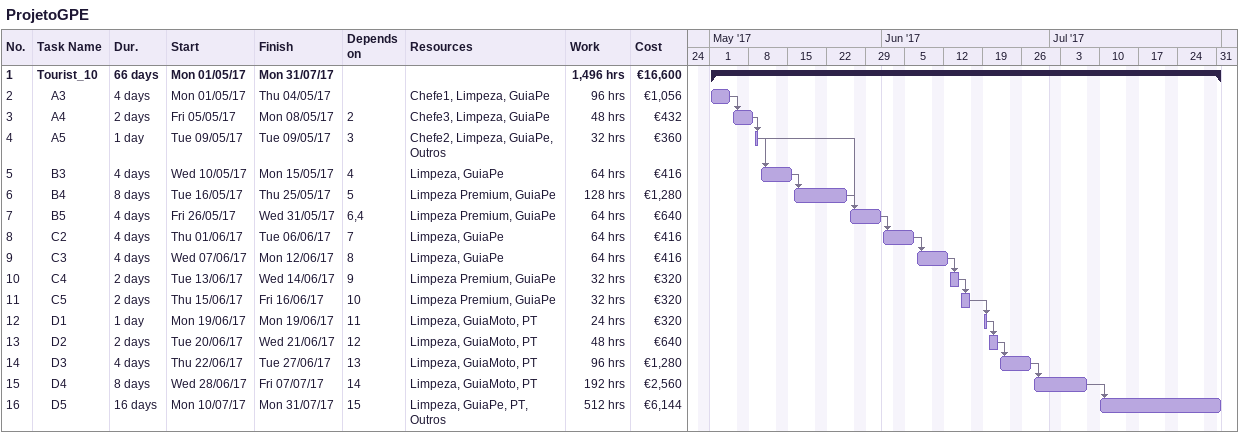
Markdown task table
ProjetoGPE

| ID | Level | Task | Duration | Start | Finish | Predecessors | Resources | Work (h) | Cost (€) |
|---|---|---|---|---|---|---|---|---|---|
| 1 | 1 | **Tourist_10** | 66d | 2017-05-01 | 2017-07-31 |  |  | 1496 | 16600 |
| 2 | 2 | A3 | 4d | 2017-05-01 | 2017-05-04 |  | Chefe1, Limpeza, GuiaPe | 96 | 1056 |
| 3 | 2 | A4 | 2d | 2017-05-05 | 2017-05-08 | 2 | Chefe3, Limpeza, GuiaPe | 48 | 432 |
| 4 | 2 | A5 | 1d | 2017-05-09 | 2017-05-09 | 3 | Chefe2, Limpeza, GuiaPe, Outros | 32 | 360 |
| 5 | 2 | B3 | 4d | 2017-05-10 | 2017-05-15 | 4 | Limpeza, GuiaPe | 64 | 416 |
| 6 | 2 | B4 | 8d | 2017-05-16 | 2017-05-25 | 5 | Limpeza Premium, GuiaPe | 128 | 1280 |
| 7 | 2 | B5 | 4d | 2017-05-26 | 2017-05-31 | 6, 4 | Limpeza Premium, GuiaPe | 64 | 640 |
| 8 | 2 | C2 | 4d | 2017-06-01 | 2017-06-06 | 7 | Limpeza, GuiaPe | 64 | 416 |
| 9 | 2 | C3 | 4d | 2017-06-07 | 2017-06-12 | 8 | Limpeza, GuiaPe | 64 | 416 |
| 10 | 2 | C4 | 2d | 2017-06-13 | 2017-06-14 | 9 | Limpeza Premium, GuiaPe | 32 | 320 |
| 11 | 2 | C5 | 2d | 2017-06-15 | 2017-06-16 | 10 | Limpeza Premium, GuiaPe | 32 | 320 |
| 12 | 2 | D1 | 1d | 2017-06-19 | 2017-06-19 | 11 | Limpeza, GuiaMoto, PT | 24 | 320 |
| 13 | 2 | D2 | 2d | 2017-06-20 | 2017-06-21 | 12 | Limpeza, GuiaMoto, PT | 48 | 640 |
| 14 | 2 | D3 | 4d | 2017-06-22 | 2017-06-27 | 13 | Limpeza, GuiaMoto, PT | 96 | 1280 |
| 15 | 2 | D4 | 8d | 2017-06-28 | 2017-07-07 | 14 | Limpeza, GuiaMoto, PT | 192 | 2560 |
| 16 | 2 | D5 | 16d | 2017-07-10 | 2017-07-31 | 15 | Limpeza, GuiaPe, PT, Outros | 512 | 6144 |
